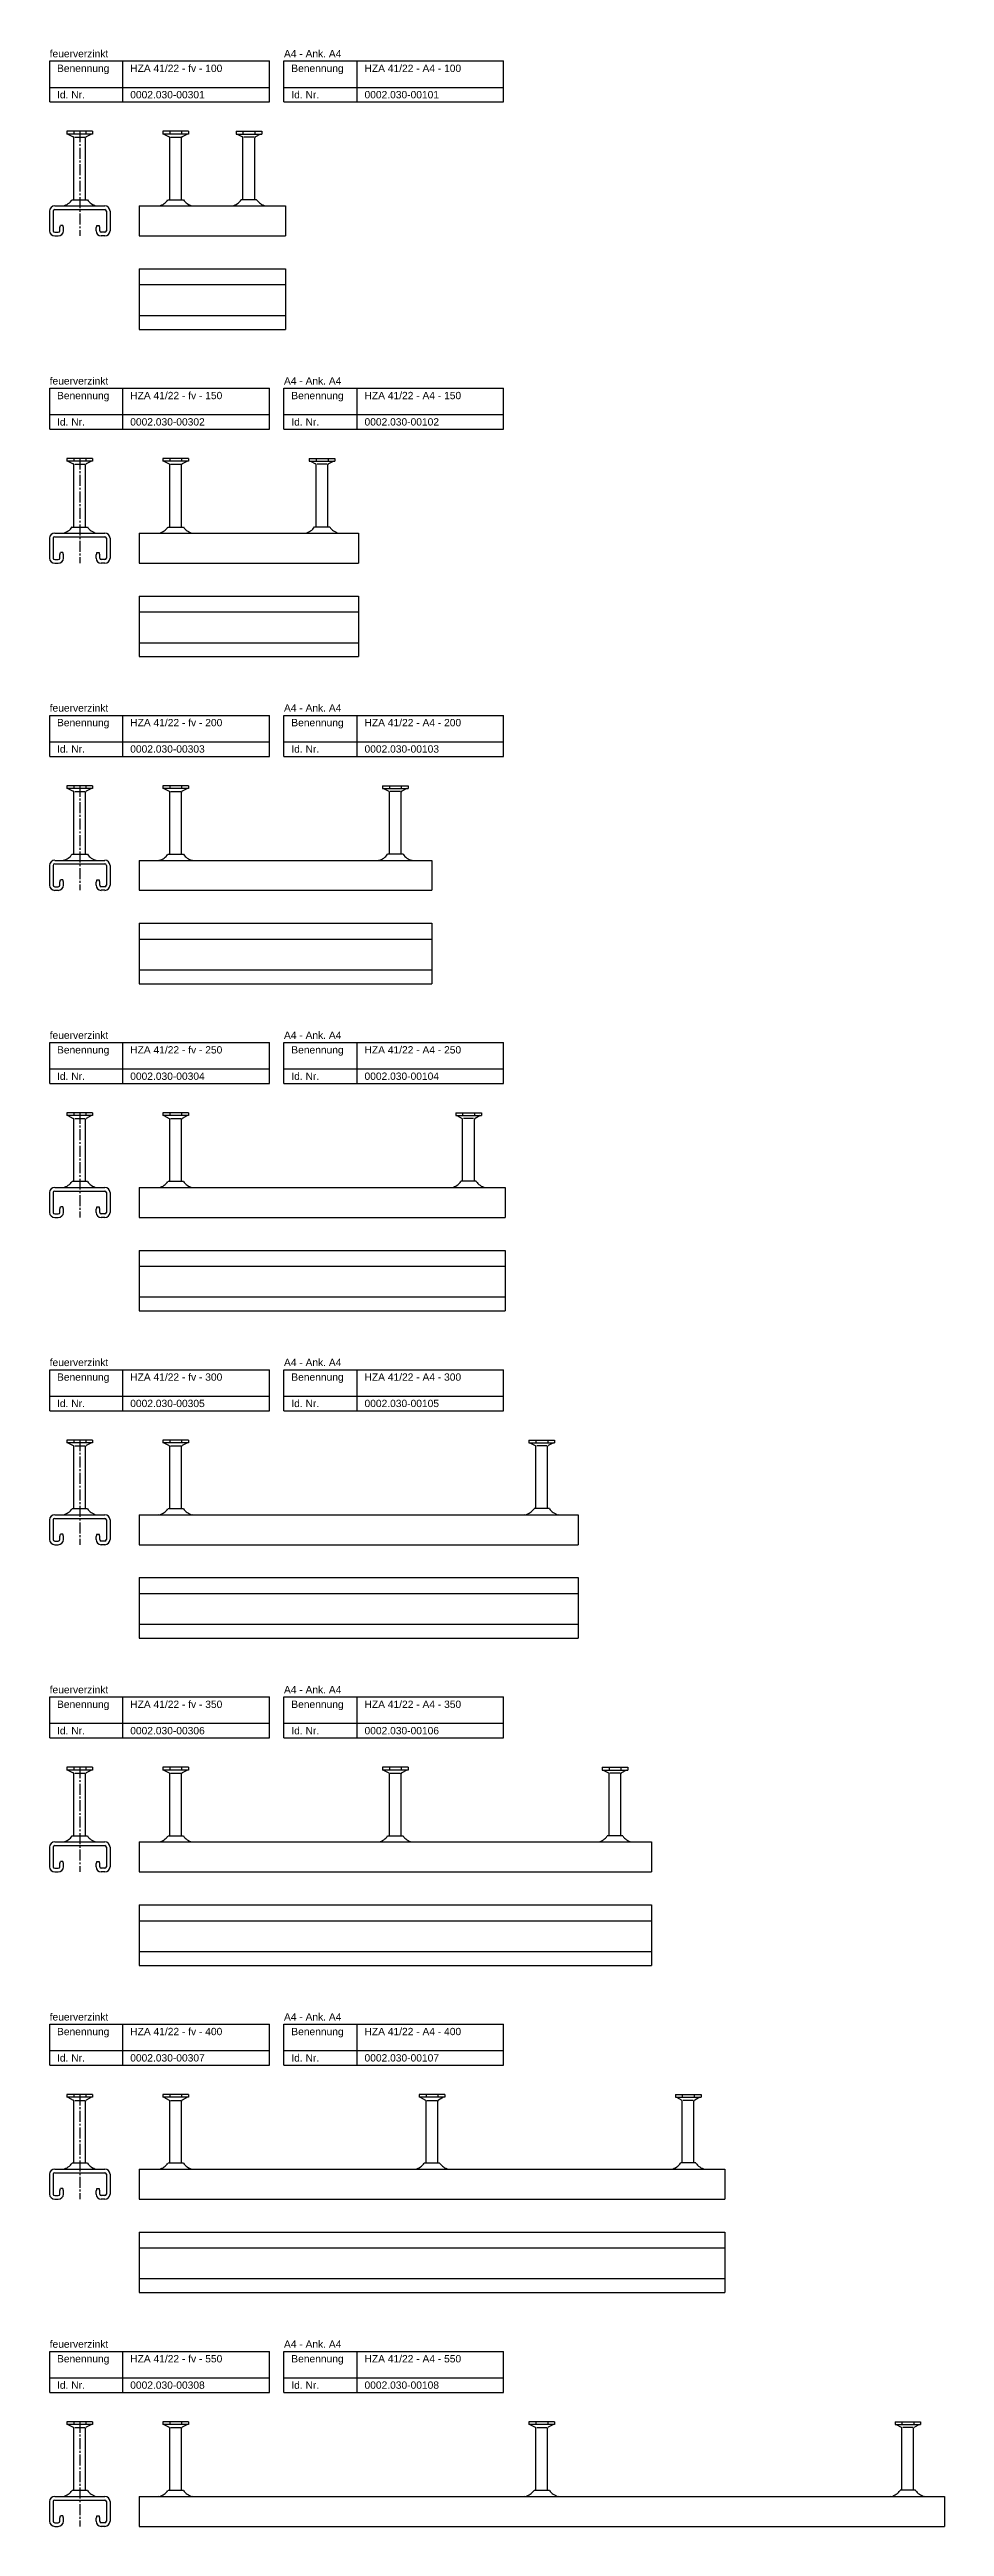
# Model space of a CAD drawing. Header units: millimetres. Extents: x -218 to 5913, y -3930 to 2743.
# Drawn here: x -218 to 393, y 1051 to 2743 of the extents above; entities that cross this region are included whole.
import ezdxf

# ---------------------------------------------------------------- set-up
doc = ezdxf.new("R2010")
doc.units = ezdxf.units.MM
doc.header["$LTSCALE"] = 10
doc.linetypes.add('MITTE2', pattern=[1.125, 0.75, -0.125, 0.125, -0.125])
doc.layers.add('HALFEN', color=2, linetype='CONTINUOUS')
doc.styles.add('ARIAL50', font='ARIAL.TTF', dxfattribs={"height": 5})

msp = doc.modelspace()

# ---------------------------------------------------------------- linework, layer by layer
at = {"layer": 'HALFEN'}
for p, q in [((-217.8, 2735.2), (-67.8, 2735.2)), ((-217.8, 2707.2), (-217.8, 2735.2)), ((-167.8, 2707.2), (-167.8, 2735.2)), ((-67.8, 2707.2), (-67.8, 2735.2)), ((-57.8, 2735.2), (92.2, 2735.2)), ((-57.8, 2707.2), (-57.8, 2735.2)), ((-7.8, 2707.2), (-7.8, 2735.2)), ((92.2, 2707.2), (92.2, 2735.2)), ((-217.8, 2717.2), (-67.8, 2717.2)), ((-217.8, 2707.2), (-67.8, 2707.2)), ((-57.8, 2717.2), (92.2, 2717.2)), ((-57.8, 2707.2), (92.2, 2707.2)), ((-188.5, 2687.2), (-206, 2687.2)), ((-206, 2687.2), (-206, 2685.3)), ((-188.5, 2685.3), (-206, 2685.3)), ((-205.3, 2685.3), (-201.7, 2683.5)), ((-201.3, 2687), (-201.3, 2685.6)), ((-201.3, 2640.4), (-201.3, 2682.8)), ((-200.7, 2683.2), (-193.8, 2683.2)), ((-193.2, 2687), (-193.2, 2685.6)), ((-193.3, 2640.4), (-193.3, 2682.8)), ((-189.3, 2685.3), (-192.8, 2683.5)), ((-188.5, 2687.2), (-188.5, 2685.3)), ((-123, 2687.2), (-140.5, 2687.2)), ((-140.5, 2687.2), (-140.5, 2685.3)), ((-123, 2685.3), (-140.5, 2685.3)), ((-139.8, 2685.3), (-136.2, 2683.5)), ((-135.8, 2687), (-135.8, 2685.6)), ((-135.8, 2640.4), (-135.8, 2682.8)), ((-135.2, 2683.2), (-128.3, 2683.2)), ((-127.8, 2640.4), (-127.8, 2682.8)), ((-127.7, 2687), (-127.7, 2685.6)), ((-123.8, 2685.3), (-127.3, 2683.5)), ((-123, 2687.2), (-123, 2685.3)), ((-90.5, 2687.2), (-73, 2687.2)), ((-90.5, 2687.2), (-90.5, 2685.3)), ((-90.5, 2685.3), (-73, 2685.3)), ((-89.8, 2685.3), (-86.2, 2683.5)), ((-85.8, 2687), (-85.8, 2685.6)), ((-85.8, 2640.4), (-85.8, 2682.8)), ((-78.3, 2683.2), (-85.2, 2683.2)), ((-77.8, 2640.4), (-77.8, 2682.8)), ((-77.7, 2687), (-77.7, 2685.6)), ((-73.8, 2685.3), (-77.3, 2683.5)), ((-73, 2687.2), (-73, 2685.3)), ((-202.5, 2640.4), (-192, 2640.4)), ((-137, 2640.4), (-126.5, 2640.4)), ((-76.5, 2640.4), (-87, 2640.4)), ((-217.9, 2632.7), (-217.9, 2619.2)), ((-215.4, 2632.7), (-215.4, 2619.2)), ((-214.4, 2636.2), (-180.1, 2636.2)), ((-214.4, 2633.7), (-180.1, 2633.7)), ((-210.9, 2621.4), (-210.5, 2622.9)), ((-208.8, 2622.9), (-210.5, 2622.9)), ((-208.4, 2621.4), (-208.8, 2622.9)), ((-185.7, 2622.9), (-186.1, 2621.4)), ((-185.7, 2622.9), (-184, 2622.9)), ((-183.6, 2621.4), (-184, 2622.9)), ((-179.1, 2632.7), (-179.1, 2619.2)), ((-176.6, 2632.7), (-176.6, 2619.2)), ((-156.8, 2636.2), (-56.8, 2636.2)), ((-156.8, 2636.2), (-156.8, 2615.7)), ((-56.8, 2636.2), (-56.8, 2615.7)), ((-214.4, 2618.2), (-211.9, 2618.2)), ((-214.4, 2615.7), (-211.9, 2615.7)), ((-210.9, 2619.2), (-210.9, 2621.4)), ((-208.4, 2619.2), (-208.4, 2621.4)), ((-186.1, 2619.2), (-186.1, 2621.4)), ((-183.6, 2619.2), (-183.6, 2621.4)), ((-180.1, 2618.2), (-182.6, 2618.2)), ((-180.1, 2615.7), (-182.6, 2615.7)), ((-156.8, 2615.7), (-56.8, 2615.7)), ((-156.8, 2593.2), (-56.8, 2593.2)), ((-156.8, 2593.2), (-156.8, 2551.9)), ((-56.8, 2593.2), (-56.8, 2551.9)), ((-156.8, 2582.5), (-56.8, 2582.5)), ((-156.8, 2561.4), (-56.8, 2561.4)), ((-156.8, 2551.9), (-56.8, 2551.9)), ((-217.8, 2511.7), (-67.8, 2511.7)), ((-217.8, 2483.7), (-217.8, 2511.7)), ((-167.8, 2483.7), (-167.8, 2511.7)), ((-67.8, 2483.7), (-67.8, 2511.7)), ((-57.8, 2511.7), (92.2, 2511.7)), ((-57.8, 2483.7), (-57.8, 2511.7)), ((-7.8, 2483.7), (-7.8, 2511.7)), ((92.2, 2483.7), (92.2, 2511.7)), ((-217.8, 2493.7), (-67.8, 2493.7)), ((-57.8, 2493.7), (92.2, 2493.7)), ((-217.8, 2483.7), (-67.8, 2483.7)), ((-57.8, 2483.7), (92.2, 2483.7)), ((-188.5, 2463.7), (-206, 2463.7)), ((-206, 2463.7), (-206, 2461.8)), ((-188.5, 2461.8), (-206, 2461.8)), ((-205.3, 2461.8), (-201.7, 2460)), ((-201.3, 2463.5), (-201.3, 2462.1)), ((-201.3, 2416.9), (-201.3, 2459.3)), ((-200.7, 2459.8), (-193.8, 2459.8)), ((-193.3, 2416.9), (-193.3, 2459.3)), ((-193.2, 2463.5), (-193.2, 2462.1)), ((-189.3, 2461.8), (-192.8, 2460)), ((-188.5, 2463.7), (-188.5, 2461.8)), ((-123, 2463.7), (-140.5, 2463.7)), ((-140.5, 2463.7), (-140.5, 2461.8)), ((-123, 2461.8), (-140.5, 2461.8)), ((-139.8, 2461.8), (-136.2, 2460)), ((-135.8, 2463.5), (-135.8, 2462.1)), ((-135.8, 2416.9), (-135.8, 2459.3)), ((-135.2, 2459.8), (-128.3, 2459.8)), ((-127.8, 2416.9), (-127.8, 2459.3)), ((-127.7, 2463.5), (-127.7, 2462.1)), ((-123.8, 2461.8), (-127.3, 2460)), ((-123, 2463.7), (-123, 2461.8)), ((-40.5, 2463.7), (-23, 2463.7)), ((-40.5, 2463.7), (-40.5, 2461.8)), ((-40.5, 2461.8), (-23, 2461.8)), ((-39.8, 2461.8), (-36.2, 2460)), ((-35.8, 2463.5), (-35.8, 2462.1)), ((-35.8, 2416.9), (-35.8, 2459.3)), ((-28.3, 2459.8), (-35.2, 2459.8)), ((-27.8, 2416.9), (-27.8, 2459.3)), ((-27.7, 2463.5), (-27.7, 2462.1)), ((-23.8, 2461.8), (-27.3, 2460)), ((-23, 2463.7), (-23, 2461.8)), ((-217.9, 2409.2), (-217.9, 2395.7)), ((-215.4, 2409.2), (-215.4, 2395.7)), ((-214.4, 2412.7), (-180.1, 2412.7)), ((-214.4, 2410.2), (-180.1, 2410.2)), ((-202.5, 2416.9), (-192, 2416.9)), ((-179.1, 2409.2), (-179.1, 2395.7)), ((-176.6, 2409.2), (-176.6, 2395.7)), ((-156.8, 2412.7), (-6.8, 2412.7)), ((-156.8, 2412.7), (-156.8, 2392.2)), ((-137, 2416.9), (-126.5, 2416.9)), ((-26.5, 2416.9), (-37, 2416.9)), ((-6.8, 2412.7), (-6.8, 2392.2)), ((-214.4, 2394.7), (-211.9, 2394.7)), ((-214.4, 2392.2), (-211.9, 2392.2)), ((-210.9, 2397.9), (-210.5, 2399.4)), ((-210.9, 2395.7), (-210.9, 2397.9)), ((-208.8, 2399.4), (-210.5, 2399.4)), ((-208.4, 2397.9), (-208.8, 2399.4)), ((-208.4, 2395.7), (-208.4, 2397.9)), ((-185.7, 2399.4), (-186.1, 2397.9)), ((-186.1, 2395.7), (-186.1, 2397.9)), ((-185.7, 2399.4), (-184, 2399.4)), ((-183.6, 2397.9), (-184, 2399.4)), ((-183.6, 2395.7), (-183.6, 2397.9)), ((-180.1, 2394.7), (-182.6, 2394.7)), ((-180.1, 2392.2), (-182.6, 2392.2)), ((-156.8, 2392.2), (-6.8, 2392.2)), ((-156.8, 2369.7), (-6.8, 2369.7)), ((-156.8, 2369.7), (-156.8, 2328.4)), ((-6.8, 2369.7), (-6.8, 2328.4)), ((-156.8, 2359), (-6.8, 2359)), ((-156.8, 2337.9), (-6.8, 2337.9)), ((-156.8, 2328.4), (-6.8, 2328.4)), ((-217.8, 2288.2), (-67.8, 2288.2)), ((-217.8, 2260.2), (-217.8, 2288.2)), ((-167.8, 2260.2), (-167.8, 2288.2)), ((-67.8, 2260.2), (-67.8, 2288.2)), ((-57.8, 2288.2), (92.2, 2288.2)), ((-57.8, 2260.2), (-57.8, 2288.2)), ((-7.8, 2260.2), (-7.8, 2288.2)), ((92.2, 2260.2), (92.2, 2288.2)), ((-217.8, 2270.2), (-67.8, 2270.2)), ((-57.8, 2270.2), (92.2, 2270.2)), ((-217.8, 2260.2), (-67.8, 2260.2)), ((-57.8, 2260.2), (92.2, 2260.2)), ((-188.5, 2240.2), (-206, 2240.2)), ((-206, 2240.2), (-206, 2238.3)), ((-188.5, 2238.3), (-206, 2238.3)), ((-205.3, 2238.3), (-201.7, 2236.5)), ((-201.3, 2240), (-201.3, 2238.6)), ((-201.3, 2193.4), (-201.3, 2235.8)), ((-200.7, 2236.2), (-193.8, 2236.2)), ((-193.3, 2193.4), (-193.3, 2235.8)), ((-193.2, 2240), (-193.2, 2238.6)), ((-189.3, 2238.3), (-192.8, 2236.5)), ((-188.5, 2240.2), (-188.5, 2238.3)), ((-123, 2240.2), (-140.5, 2240.2)), ((-140.5, 2240.2), (-140.5, 2238.3)), ((-123, 2238.3), (-140.5, 2238.3)), ((-139.8, 2238.3), (-136.2, 2236.5)), ((-135.8, 2240), (-135.8, 2238.6)), ((-135.8, 2193.4), (-135.8, 2235.8)), ((-135.2, 2236.2), (-128.3, 2236.2)), ((-127.8, 2193.4), (-127.8, 2235.8)), ((-127.7, 2240), (-127.7, 2238.6)), ((-123.8, 2238.3), (-127.3, 2236.5)), ((-123, 2240.2), (-123, 2238.3)), ((9.5, 2240.2), (27, 2240.2)), ((9.5, 2240.2), (9.5, 2238.3)), ((9.5, 2238.3), (27, 2238.3)), ((10.2, 2238.3), (13.8, 2236.5)), ((14.2, 2240), (14.2, 2238.6)), ((14.2, 2193.4), (14.2, 2235.8)), ((21.7, 2236.2), (14.8, 2236.2)), ((22.2, 2193.4), (22.2, 2235.8)), ((22.3, 2240), (22.3, 2238.6)), ((26.2, 2238.3), (22.7, 2236.5)), ((27, 2240.2), (27, 2238.3)), ((-217.9, 2185.8), (-217.9, 2172.2)), ((-215.4, 2185.8), (-215.4, 2172.2)), ((-214.4, 2189.2), (-180.1, 2189.2)), ((-214.4, 2186.8), (-180.1, 2186.8)), ((-202.5, 2193.4), (-192, 2193.4)), ((-179.1, 2185.8), (-179.1, 2172.2)), ((-176.6, 2185.8), (-176.6, 2172.2)), ((-156.8, 2189.2), (43.2, 2189.2)), ((-156.8, 2189.2), (-156.8, 2168.8)), ((-137, 2193.4), (-126.5, 2193.4)), ((23.5, 2193.4), (13, 2193.4)), ((43.2, 2189.2), (43.2, 2168.8)), ((-214.4, 2171.2), (-211.9, 2171.2)), ((-214.4, 2168.8), (-211.9, 2168.8)), ((-210.9, 2174.4), (-210.5, 2175.9)), ((-210.9, 2172.2), (-210.9, 2174.4)), ((-208.8, 2175.9), (-210.5, 2175.9)), ((-208.4, 2174.4), (-208.8, 2175.9)), ((-208.4, 2172.2), (-208.4, 2174.4)), ((-185.7, 2175.9), (-186.1, 2174.4)), ((-186.1, 2172.2), (-186.1, 2174.4)), ((-185.7, 2175.9), (-184, 2175.9)), ((-183.6, 2174.4), (-184, 2175.9)), ((-183.6, 2172.2), (-183.6, 2174.4)), ((-180.1, 2171.2), (-182.6, 2171.2)), ((-180.1, 2168.8), (-182.6, 2168.8)), ((-156.8, 2168.8), (43.2, 2168.8)), ((-156.8, 2146.3), (43.2, 2146.3)), ((-156.8, 2146.3), (-156.8, 2104.9)), ((-156.8, 2135.5), (43.2, 2135.5)), ((43.2, 2146.3), (43.2, 2104.9)), ((-156.8, 2114.5), (43.2, 2114.5)), ((-156.8, 2104.9), (43.2, 2104.9)), ((-217.8, 2064.8), (-67.8, 2064.8)), ((-217.8, 2036.8), (-217.8, 2064.8)), ((-167.8, 2036.8), (-167.8, 2064.8)), ((-67.8, 2036.8), (-67.8, 2064.8)), ((-57.8, 2064.8), (92.2, 2064.8)), ((-57.8, 2036.8), (-57.8, 2064.8)), ((-7.8, 2036.8), (-7.8, 2064.8)), ((92.2, 2036.8), (92.2, 2064.8)), ((-217.8, 2046.8), (-67.8, 2046.8)), ((-217.8, 2036.8), (-67.8, 2036.8)), ((-57.8, 2046.8), (92.2, 2046.8)), ((-57.8, 2036.8), (92.2, 2036.8)), ((-188.5, 2016.8), (-206, 2016.8)), ((-206, 2016.8), (-206, 2014.9)), ((-188.5, 2014.9), (-206, 2014.9)), ((-205.3, 2014.9), (-201.7, 2013)), ((-201.3, 2016.5), (-201.3, 2015.1)), ((-193.2, 2016.5), (-193.2, 2015.1)), ((-189.3, 2014.9), (-192.8, 2013)), ((-188.5, 2016.8), (-188.5, 2014.9)), ((-123, 2016.8), (-140.5, 2016.8)), ((-140.5, 2016.8), (-140.5, 2014.9)), ((-123, 2014.9), (-140.5, 2014.9)), ((-139.8, 2014.9), (-136.2, 2013)), ((-135.8, 2016.5), (-135.8, 2015.1)), ((-127.7, 2016.5), (-127.7, 2015.1)), ((-123.8, 2014.9), (-127.3, 2013)), ((-123, 2016.8), (-123, 2014.9)), ((59.5, 2016.8), (77, 2016.8)), ((59.5, 2016.8), (59.5, 2014.9)), ((59.5, 2014.9), (77, 2014.9)), ((60.2, 2014.9), (63.8, 2013)), ((64.2, 2016.5), (64.2, 2015.1)), ((72.3, 2016.5), (72.3, 2015.1)), ((76.2, 2014.9), (72.7, 2013)), ((77, 2016.8), (77, 2014.9)), ((-201.3, 1970), (-201.3, 2012.3)), ((-200.7, 2012.8), (-193.8, 2012.8)), ((-193.3, 1970), (-193.3, 2012.3)), ((-135.8, 1970), (-135.8, 2012.3)), ((-135.2, 2012.8), (-128.3, 2012.8)), ((-127.8, 1970), (-127.8, 2012.3)), ((64.2, 1970), (64.2, 2012.3)), ((71.7, 2012.8), (64.8, 2012.8)), ((72.2, 1970), (72.2, 2012.3)), ((-214.4, 1965.8), (-180.1, 1965.8)), ((-214.4, 1963.3), (-180.1, 1963.3)), ((-202.5, 1970), (-192, 1970)), ((-156.8, 1965.8), (93.2, 1965.8)), ((-156.8, 1965.8), (-156.8, 1945.3)), ((-137, 1970), (-126.5, 1970)), ((73.5, 1970), (63, 1970)), ((93.2, 1965.8), (93.2, 1945.3)), ((-217.9, 1962.3), (-217.9, 1948.8)), ((-215.4, 1962.3), (-215.4, 1948.8)), ((-214.4, 1947.8), (-211.9, 1947.8)), ((-210.9, 1951), (-210.5, 1952.5)), ((-210.9, 1948.8), (-210.9, 1951)), ((-208.8, 1952.5), (-210.5, 1952.5)), ((-208.4, 1951), (-208.8, 1952.5)), ((-208.4, 1948.8), (-208.4, 1951)), ((-185.7, 1952.5), (-186.1, 1951)), ((-186.1, 1948.8), (-186.1, 1951)), ((-185.7, 1952.5), (-184, 1952.5)), ((-183.6, 1951), (-184, 1952.5)), ((-183.6, 1948.8), (-183.6, 1951)), ((-180.1, 1947.8), (-182.6, 1947.8)), ((-179.1, 1962.3), (-179.1, 1948.8)), ((-176.6, 1962.3), (-176.6, 1948.8)), ((-214.4, 1945.3), (-211.9, 1945.3)), ((-180.1, 1945.3), (-182.6, 1945.3)), ((-156.8, 1945.3), (93.2, 1945.3)), ((-156.8, 1922.8), (93.2, 1922.8)), ((-156.8, 1922.8), (-156.8, 1881.5)), ((-156.8, 1912), (93.2, 1912)), ((93.2, 1922.8), (93.2, 1881.5)), ((-156.8, 1891), (93.2, 1891)), ((-156.8, 1881.5), (93.2, 1881.5)), ((-217.8, 1841.3), (-67.8, 1841.3)), ((-217.8, 1813.3), (-217.8, 1841.3)), ((-167.8, 1813.3), (-167.8, 1841.3)), ((-67.8, 1813.3), (-67.8, 1841.3)), ((-57.8, 1841.3), (92.2, 1841.3)), ((-57.8, 1813.3), (-57.8, 1841.3)), ((-7.8, 1813.3), (-7.8, 1841.3)), ((92.2, 1813.3), (92.2, 1841.3)), ((-217.8, 1823.3), (-67.8, 1823.3)), ((-217.8, 1813.3), (-67.8, 1813.3)), ((-57.8, 1823.3), (92.2, 1823.3)), ((-57.8, 1813.3), (92.2, 1813.3)), ((-188.5, 1793.3), (-206, 1793.3)), ((-206, 1793.3), (-206, 1791.4)), ((-188.5, 1791.4), (-206, 1791.4)), ((-205.3, 1791.4), (-201.7, 1789.5)), ((-201.3, 1793), (-201.3, 1791.6)), ((-201.3, 1746.5), (-201.3, 1788.8)), ((-200.7, 1789.3), (-193.8, 1789.3)), ((-193.3, 1746.5), (-193.3, 1788.8)), ((-193.2, 1793), (-193.2, 1791.6)), ((-189.3, 1791.4), (-192.8, 1789.5)), ((-188.5, 1793.3), (-188.5, 1791.4)), ((-123, 1793.3), (-140.5, 1793.3)), ((-140.5, 1793.3), (-140.5, 1791.4)), ((-123, 1791.4), (-140.5, 1791.4)), ((-139.8, 1791.4), (-136.2, 1789.5)), ((-135.8, 1793), (-135.8, 1791.6)), ((-135.8, 1746.5), (-135.8, 1788.8)), ((-135.2, 1789.3), (-128.3, 1789.3)), ((-127.8, 1746.5), (-127.8, 1788.8)), ((-127.7, 1793), (-127.7, 1791.6)), ((-123.8, 1791.4), (-127.3, 1789.5)), ((-123, 1793.3), (-123, 1791.4)), ((109.5, 1793.3), (127, 1793.3)), ((109.5, 1793.3), (109.5, 1791.4)), ((109.5, 1791.4), (127, 1791.4)), ((110.2, 1791.4), (113.8, 1789.5)), ((114.2, 1793), (114.2, 1791.6)), ((114.2, 1746.5), (114.2, 1788.8)), ((121.7, 1789.3), (114.8, 1789.3)), ((122.2, 1746.5), (122.2, 1788.8)), ((122.3, 1793), (122.3, 1791.6)), ((126.2, 1791.4), (122.7, 1789.5)), ((127, 1793.3), (127, 1791.4)), ((-202.5, 1746.5), (-192, 1746.5)), ((-137, 1746.5), (-126.5, 1746.5)), ((123.5, 1746.5), (113, 1746.5)), ((-217.9, 1738.8), (-217.9, 1725.3)), ((-215.4, 1738.8), (-215.4, 1725.3)), ((-214.4, 1742.3), (-180.1, 1742.3)), ((-214.4, 1739.8), (-180.1, 1739.8)), ((-210.9, 1727.5), (-210.5, 1729)), ((-210.9, 1725.3), (-210.9, 1727.5)), ((-208.8, 1729), (-210.5, 1729)), ((-208.4, 1727.5), (-208.8, 1729)), ((-208.4, 1725.3), (-208.4, 1727.5)), ((-185.7, 1729), (-186.1, 1727.5)), ((-186.1, 1725.3), (-186.1, 1727.5)), ((-185.7, 1729), (-184, 1729)), ((-183.6, 1727.5), (-184, 1729)), ((-183.6, 1725.3), (-183.6, 1727.5)), ((-179.1, 1738.8), (-179.1, 1725.3)), ((-176.6, 1738.8), (-176.6, 1725.3)), ((-156.8, 1742.3), (143.2, 1742.3)), ((-156.8, 1742.3), (-156.8, 1721.8)), ((143.2, 1742.3), (143.2, 1721.8)), ((-214.4, 1724.3), (-211.9, 1724.3)), ((-214.4, 1721.8), (-211.9, 1721.8)), ((-180.1, 1724.3), (-182.6, 1724.3)), ((-180.1, 1721.8), (-182.6, 1721.8)), ((-156.8, 1721.8), (143.2, 1721.8)), ((-156.8, 1699.3), (143.2, 1699.3)), ((-156.8, 1699.3), (-156.8, 1658)), ((143.2, 1699.3), (143.2, 1658)), ((-156.8, 1688.5), (143.2, 1688.5)), ((-156.8, 1667.5), (143.2, 1667.5)), ((-156.8, 1658), (143.2, 1658)), ((-217.8, 1617.8), (-67.8, 1617.8)), ((-217.8, 1589.8), (-217.8, 1617.8)), ((-167.8, 1589.8), (-167.8, 1617.8)), ((-67.8, 1589.8), (-67.8, 1617.8)), ((-57.8, 1617.8), (92.2, 1617.8)), ((-57.8, 1589.8), (-57.8, 1617.8)), ((-7.8, 1589.8), (-7.8, 1617.8)), ((92.2, 1589.8), (92.2, 1617.8)), ((-217.8, 1599.8), (-67.8, 1599.8)), ((-57.8, 1599.8), (92.2, 1599.8)), ((-217.8, 1589.8), (-67.8, 1589.8)), ((-57.8, 1589.8), (92.2, 1589.8)), ((-188.5, 1569.8), (-206, 1569.8)), ((-206, 1569.8), (-206, 1567.9)), ((-188.5, 1567.9), (-206, 1567.9)), ((-205.3, 1567.9), (-201.7, 1566)), ((-201.3, 1569.5), (-201.3, 1568.1)), ((-201.3, 1523), (-201.3, 1565.3)), ((-200.7, 1565.8), (-193.8, 1565.8)), ((-193.3, 1523), (-193.3, 1565.3)), ((-193.2, 1569.5), (-193.2, 1568.1)), ((-189.3, 1567.9), (-192.8, 1566)), ((-188.5, 1569.8), (-188.5, 1567.9)), ((-123, 1569.8), (-140.5, 1569.8)), ((-140.5, 1569.8), (-140.5, 1567.9)), ((-123, 1567.9), (-140.5, 1567.9)), ((-139.8, 1567.9), (-136.2, 1566)), ((-135.8, 1569.5), (-135.8, 1568.1)), ((-135.8, 1523), (-135.8, 1565.3)), ((-135.2, 1565.8), (-128.3, 1565.8)), ((-127.8, 1523), (-127.8, 1565.3)), ((-127.7, 1569.5), (-127.7, 1568.1)), ((-123.8, 1567.9), (-127.3, 1566)), ((-123, 1569.8), (-123, 1567.9)), ((27, 1569.8), (9.5, 1569.8)), ((9.5, 1569.8), (9.5, 1567.9)), ((27, 1567.9), (9.5, 1567.9)), ((10.2, 1567.9), (13.8, 1566)), ((14.2, 1569.5), (14.2, 1568.1)), ((14.2, 1523), (14.2, 1565.3)), ((14.8, 1565.8), (21.7, 1565.8)), ((22.2, 1523), (22.2, 1565.3)), ((22.3, 1569.5), (22.3, 1568.1)), ((26.2, 1567.9), (22.7, 1566)), ((27, 1569.8), (27, 1567.9)), ((159.5, 1569.8), (177, 1569.8)), ((159.5, 1569.8), (159.5, 1567.9)), ((159.5, 1567.9), (177, 1567.9)), ((160.2, 1567.9), (163.8, 1566)), ((164.2, 1569.5), (164.2, 1568.1)), ((164.2, 1523), (164.2, 1565.3)), ((171.7, 1565.8), (164.8, 1565.8)), ((172.2, 1523), (172.2, 1565.3)), ((172.3, 1569.5), (172.3, 1568.1)), ((176.2, 1567.9), (172.7, 1566)), ((177, 1569.8), (177, 1567.9)), ((-202.5, 1523), (-192, 1523)), ((-137, 1523), (-126.5, 1523)), ((13, 1523), (23.5, 1523)), ((173.5, 1523), (163, 1523)), ((-217.9, 1515.3), (-217.9, 1501.8)), ((-215.4, 1515.3), (-215.4, 1501.8)), ((-214.4, 1518.8), (-180.1, 1518.8)), ((-214.4, 1516.3), (-180.1, 1516.3)), ((-179.1, 1515.3), (-179.1, 1501.8)), ((-176.6, 1515.3), (-176.6, 1501.8)), ((-156.8, 1518.8), (193.2, 1518.8)), ((-156.8, 1518.8), (-156.8, 1498.3)), ((193.2, 1518.8), (193.2, 1498.3)), ((-214.4, 1500.8), (-211.9, 1500.8)), ((-214.4, 1498.3), (-211.9, 1498.3)), ((-210.9, 1504), (-210.5, 1505.5)), ((-210.9, 1501.8), (-210.9, 1504)), ((-208.8, 1505.5), (-210.5, 1505.5)), ((-208.4, 1504), (-208.8, 1505.5)), ((-208.4, 1501.8), (-208.4, 1504)), ((-185.7, 1505.5), (-186.1, 1504)), ((-186.1, 1501.8), (-186.1, 1504)), ((-185.7, 1505.5), (-184, 1505.5)), ((-183.6, 1504), (-184, 1505.5)), ((-183.6, 1501.8), (-183.6, 1504)), ((-180.1, 1500.8), (-182.6, 1500.8)), ((-180.1, 1498.3), (-182.6, 1498.3)), ((-156.8, 1498.3), (193.2, 1498.3)), ((-156.8, 1475.8), (193.2, 1475.8)), ((-156.8, 1475.8), (-156.8, 1434.5)), ((193.2, 1475.8), (193.2, 1434.5)), ((-156.8, 1465), (193.2, 1465)), ((-156.8, 1444), (193.2, 1444)), ((-156.8, 1434.5), (193.2, 1434.5)), ((-217.8, 1394.3), (-67.8, 1394.3)), ((-217.8, 1366.3), (-217.8, 1394.3)), ((-167.8, 1366.3), (-167.8, 1394.3)), ((-67.8, 1366.3), (-67.8, 1394.3)), ((-57.8, 1394.3), (92.2, 1394.3)), ((-57.8, 1366.3), (-57.8, 1394.3)), ((-7.8, 1366.3), (-7.8, 1394.3)), ((92.2, 1366.3), (92.2, 1394.3)), ((-217.8, 1376.3), (-67.8, 1376.3)), ((-57.8, 1376.3), (92.2, 1376.3)), ((-217.8, 1366.3), (-67.8, 1366.3)), ((-57.8, 1366.3), (92.2, 1366.3)), ((-188.5, 1346.3), (-206, 1346.3)), ((-206, 1346.3), (-206, 1344.4)), ((-188.5, 1344.4), (-206, 1344.4)), ((-205.3, 1344.4), (-201.7, 1342.5)), ((-201.3, 1346), (-201.3, 1344.6)), ((-201.3, 1299.5), (-201.3, 1341.8)), ((-200.7, 1342.3), (-193.8, 1342.3)), ((-193.3, 1299.5), (-193.3, 1341.8)), ((-193.2, 1346), (-193.2, 1344.6)), ((-189.3, 1344.4), (-192.8, 1342.5)), ((-188.5, 1346.3), (-188.5, 1344.4)), ((-123, 1346.3), (-140.5, 1346.3)), ((-140.5, 1346.3), (-140.5, 1344.4)), ((-123, 1344.4), (-140.5, 1344.4)), ((-139.8, 1344.4), (-136.2, 1342.5)), ((-135.8, 1346), (-135.8, 1344.6)), ((-135.8, 1299.5), (-135.8, 1341.8)), ((-135.2, 1342.3), (-128.3, 1342.3)), ((-127.8, 1299.5), (-127.8, 1341.8)), ((-127.7, 1346), (-127.7, 1344.6)), ((-123.8, 1344.4), (-127.3, 1342.5)), ((-123, 1346.3), (-123, 1344.4)), ((52, 1346.3), (34.5, 1346.3)), ((34.5, 1346.3), (34.5, 1344.4)), ((52, 1344.4), (34.5, 1344.4)), ((35.2, 1344.4), (38.8, 1342.5)), ((39.2, 1346), (39.2, 1344.6)), ((39.2, 1299.5), (39.2, 1341.8)), ((39.8, 1342.3), (46.7, 1342.3)), ((47.2, 1299.5), (47.2, 1341.8)), ((47.3, 1346), (47.3, 1344.6)), ((51.2, 1344.4), (47.7, 1342.5)), ((52, 1346.3), (52, 1344.4)), ((209.5, 1346.3), (227, 1346.3)), ((209.5, 1346.3), (209.5, 1344.4)), ((209.5, 1344.4), (227, 1344.4)), ((210.2, 1344.4), (213.8, 1342.5)), ((214.2, 1346), (214.2, 1344.6)), ((214.2, 1299.5), (214.2, 1341.8)), ((221.7, 1342.3), (214.8, 1342.3)), ((222.2, 1299.5), (222.2, 1341.8)), ((222.3, 1346), (222.3, 1344.6)), ((226.2, 1344.4), (222.7, 1342.5)), ((227, 1346.3), (227, 1344.4)), ((-217.9, 1291.8), (-217.9, 1278.3)), ((-215.4, 1291.8), (-215.4, 1278.3)), ((-214.4, 1295.3), (-180.1, 1295.3)), ((-214.4, 1292.8), (-180.1, 1292.8)), ((-202.5, 1299.5), (-192, 1299.5)), ((-179.1, 1291.8), (-179.1, 1278.3)), ((-176.6, 1291.8), (-176.6, 1278.3)), ((-156.8, 1295.3), (243.2, 1295.3)), ((-156.8, 1295.3), (-156.8, 1274.8)), ((-137, 1299.5), (-126.5, 1299.5)), ((38, 1299.5), (48.5, 1299.5)), ((223.5, 1299.5), (213, 1299.5)), ((243.2, 1295.3), (243.2, 1274.8)), ((-214.4, 1277.3), (-211.9, 1277.3)), ((-214.4, 1274.8), (-211.9, 1274.8)), ((-210.9, 1280.5), (-210.5, 1282)), ((-210.9, 1278.3), (-210.9, 1280.5)), ((-208.8, 1282), (-210.5, 1282)), ((-208.4, 1280.5), (-208.8, 1282)), ((-208.4, 1278.3), (-208.4, 1280.5)), ((-185.7, 1282), (-186.1, 1280.5)), ((-186.1, 1278.3), (-186.1, 1280.5)), ((-185.7, 1282), (-184, 1282)), ((-183.6, 1280.5), (-184, 1282)), ((-183.6, 1278.3), (-183.6, 1280.5)), ((-180.1, 1277.3), (-182.6, 1277.3)), ((-180.1, 1274.8), (-182.6, 1274.8)), ((-156.8, 1274.8), (243.2, 1274.8)), ((-156.8, 1252.3), (243.2, 1252.3)), ((-156.8, 1252.3), (-156.8, 1211)), ((243.2, 1252.3), (243.2, 1211)), ((-156.8, 1241.5), (243.2, 1241.5)), ((-156.8, 1220.5), (243.2, 1220.5)), ((-156.8, 1211), (243.2, 1211)), ((-217.8, 1170.8), (-67.8, 1170.8)), ((-217.8, 1142.8), (-217.8, 1170.8)), ((-167.8, 1142.8), (-167.8, 1170.8)), ((-67.8, 1142.8), (-67.8, 1170.8)), ((-57.8, 1170.8), (92.2, 1170.8)), ((-57.8, 1142.8), (-57.8, 1170.8)), ((-7.8, 1142.8), (-7.8, 1170.8)), ((92.2, 1142.8), (92.2, 1170.8)), ((-217.8, 1152.8), (-67.8, 1152.8)), ((-57.8, 1152.8), (92.2, 1152.8)), ((-217.8, 1142.8), (-67.8, 1142.8)), ((-57.8, 1142.8), (92.2, 1142.8)), ((-188.5, 1122.8), (-206, 1122.8)), ((-206, 1122.8), (-206, 1120.9)), ((-188.5, 1120.9), (-206, 1120.9)), ((-205.3, 1120.9), (-201.7, 1119)), ((-201.3, 1122.5), (-201.3, 1121.1)), ((-201.3, 1076), (-201.3, 1118.3)), ((-200.7, 1118.8), (-193.8, 1118.8)), ((-193.3, 1076), (-193.3, 1118.3)), ((-193.2, 1122.5), (-193.2, 1121.1)), ((-189.3, 1120.9), (-192.8, 1119)), ((-188.5, 1122.8), (-188.5, 1120.9)), ((-123, 1122.8), (-140.5, 1122.8)), ((-140.5, 1122.8), (-140.5, 1120.9)), ((-123, 1120.9), (-140.5, 1120.9)), ((-139.8, 1120.9), (-136.2, 1119)), ((-135.8, 1122.5), (-135.8, 1121.1)), ((-135.8, 1076), (-135.8, 1118.3)), ((-135.2, 1118.8), (-128.3, 1118.8)), ((-127.8, 1076), (-127.8, 1118.3)), ((-127.7, 1122.5), (-127.7, 1121.1)), ((-123.8, 1120.9), (-127.3, 1119)), ((-123, 1122.8), (-123, 1120.9)), ((127, 1122.8), (109.5, 1122.8)), ((109.5, 1122.8), (109.5, 1120.9)), ((127, 1120.9), (109.5, 1120.9)), ((110.2, 1120.9), (113.8, 1119)), ((114.2, 1122.5), (114.2, 1121.1)), ((114.2, 1076), (114.2, 1118.3)), ((114.8, 1118.8), (121.7, 1118.8)), ((122.2, 1076), (122.2, 1118.3)), ((122.3, 1122.5), (122.3, 1121.1)), ((126.2, 1120.9), (122.7, 1119)), ((127, 1122.8), (127, 1120.9)), ((359.5, 1122.8), (377, 1122.8)), ((359.5, 1122.8), (359.5, 1120.9)), ((359.5, 1120.9), (377, 1120.9)), ((360.2, 1120.9), (363.8, 1119)), ((364.2, 1122.5), (364.2, 1121.1)), ((364.2, 1076), (364.2, 1118.3)), ((371.7, 1118.8), (364.8, 1118.8)), ((372.2, 1076), (372.2, 1118.3)), ((372.3, 1122.5), (372.3, 1121.1)), ((376.2, 1120.9), (372.7, 1119)), ((377, 1122.8), (377, 1120.9)), ((-217.9, 1068.3), (-217.9, 1054.8)), ((-215.4, 1068.3), (-215.4, 1054.8)), ((-214.4, 1071.8), (-180.1, 1071.8)), ((-214.4, 1069.3), (-180.1, 1069.3)), ((-202.5, 1076), (-192, 1076)), ((-179.1, 1068.3), (-179.1, 1054.8)), ((-176.6, 1068.3), (-176.6, 1054.8)), ((-156.8, 1071.8), (393.2, 1071.8)), ((-156.8, 1071.8), (-156.8, 1051.3)), ((-137, 1076), (-126.5, 1076)), ((113, 1076), (123.5, 1076)), ((373.5, 1076), (363, 1076)), ((393.2, 1071.8), (393.2, 1051.3)), ((-214.4, 1053.8), (-211.9, 1053.8)), ((-214.4, 1051.3), (-211.9, 1051.3)), ((-210.9, 1057), (-210.5, 1058.5)), ((-210.9, 1054.8), (-210.9, 1057)), ((-208.8, 1058.5), (-210.5, 1058.5)), ((-208.4, 1057), (-208.8, 1058.5)), ((-208.4, 1054.8), (-208.4, 1057)), ((-185.7, 1058.5), (-186.1, 1057)), ((-186.1, 1054.8), (-186.1, 1057)), ((-185.7, 1058.5), (-184, 1058.5)), ((-183.6, 1057), (-184, 1058.5)), ((-183.6, 1054.8), (-183.6, 1057)), ((-180.1, 1053.8), (-182.6, 1053.8)), ((-180.1, 1051.3), (-182.6, 1051.3)), ((-156.8, 1051.3), (393.2, 1051.3))]:
    msp.add_line(p, q, dxfattribs=at)
at = {"layer": 'HALFEN', "color": 1, "linetype": 'MITTE2'}
for p, q in [((-197.3, 2687.2), (-197.3, 2615.7)), ((-197.3, 2463.7), (-197.3, 2392.2)), ((-197.3, 2240.2), (-197.3, 2168.8)), ((-197.3, 2016.8), (-197.3, 1945.3)), ((-197.3, 1793.3), (-197.3, 1721.8)), ((-197.3, 1569.8), (-197.3, 1498.3)), ((-197.3, 1346.3), (-197.3, 1274.8)), ((-197.3, 1122.8), (-197.3, 1051.3))]:
    msp.add_line(p, q, dxfattribs=at)
at = {"layer": 'HALFEN'}
for centre, radius, start, end in [((-202.1, 2682.8), 0.8, 0, 62.3005), ((-192.5, 2682.8), 0.8, 117.6995, 180), ((-136.6, 2682.8), 0.8, 0, 62.3005), ((-127, 2682.8), 0.8, 117.6995, 180), ((-86.6, 2682.8), 0.8, 0, 62.3005), ((-77, 2682.8), 0.8, 117.6995, 180), ((-210.8, 2646), 10, 283.1804, 326.0185), ((-183.7, 2646), 10, 213.9815, 256.8196), ((-145.3, 2646), 10, 283.1804, 326.0185), ((-118.2, 2646), 10, 213.9815, 256.8196), ((-95.3, 2646), 10, 283.1804, 326.0185), ((-68.2, 2646), 10, 213.9815, 256.8196), ((-214.4, 2632.7), 3.5, 90, 180), ((-214.4, 2632.7), 1, 90, 180), ((-180.1, 2632.7), 3.5, 0, 90), ((-180.1, 2632.7), 1, 0, 90), ((-143.5, 2638.2), 2, 270, 283.1804), ((-120, 2638.2), 2, 256.8196, 270), ((-93.5, 2638.2), 2, 270, 283.1804), ((-70, 2638.2), 2, 256.8196, 270), ((-214.4, 2619.2), 3.5, 180, 270), ((-214.4, 2619.2), 1, 180, 270), ((-211.9, 2619.2), 1, 270, 0), ((-211.9, 2619.2), 3.5, 270, 0), ((-182.6, 2619.2), 3.5, 180, 270), ((-182.6, 2619.2), 1, 180, 270), ((-180.1, 2619.2), 1, 270, 0), ((-180.1, 2619.2), 3.5, 270, 0), ((-202.1, 2459.3), 0.8, 0, 62.3005), ((-192.5, 2459.3), 0.8, 117.6995, 180), ((-136.6, 2459.3), 0.8, 0, 62.3005), ((-127, 2459.3), 0.8, 117.6995, 180), ((-36.6, 2459.3), 0.8, 0, 62.3005), ((-27, 2459.3), 0.8, 117.6995, 180), ((-214.4, 2409.2), 3.5, 90, 180), ((-214.4, 2409.2), 1, 90, 180), ((-210.8, 2422.5), 10, 283.1804, 326.0185), ((-183.7, 2422.5), 10, 213.9815, 256.8196), ((-180.1, 2409.2), 3.5, 0, 90), ((-180.1, 2409.2), 1, 0, 90), ((-143.5, 2414.7), 2, 270, 283.1804), ((-145.3, 2422.5), 10, 283.1804, 326.0185), ((-118.2, 2422.5), 10, 213.9815, 256.8196), ((-120, 2414.7), 2, 256.8196, 270), ((-43.5, 2414.7), 2, 270, 283.1804), ((-45.3, 2422.5), 10, 283.1804, 326.0185), ((-18.2, 2422.5), 10, 213.9815, 256.8196), ((-20, 2414.7), 2, 256.8196, 270), ((-214.4, 2395.7), 3.5, 180, 270), ((-214.4, 2395.7), 1, 180, 270), ((-211.9, 2395.7), 1, 270, 0), ((-211.9, 2395.7), 3.5, 270, 0), ((-182.6, 2395.7), 3.5, 180, 270), ((-182.6, 2395.7), 1, 180, 270), ((-180.1, 2395.7), 1, 270, 0), ((-180.1, 2395.7), 3.5, 270, 0), ((-202.1, 2235.8), 0.8, 0, 62.3005), ((-192.5, 2235.8), 0.8, 117.6995, 180), ((-136.6, 2235.8), 0.8, 0, 62.3005), ((-127, 2235.8), 0.8, 117.6995, 180), ((13.4, 2235.8), 0.8, 0, 62.3005), ((23, 2235.8), 0.8, 117.6995, 180), ((-214.4, 2185.8), 3.5, 90, 180), ((-214.4, 2185.8), 1, 90, 180), ((-210.8, 2199), 10, 283.1804, 326.0185), ((-183.7, 2199), 10, 213.9815, 256.8196), ((-180.1, 2185.8), 3.5, 0, 90), ((-180.1, 2185.8), 1, 0, 90), ((-143.5, 2191.2), 2, 270, 283.1804), ((-145.3, 2199), 10, 283.1804, 326.0185), ((-118.2, 2199), 10, 213.9815, 256.8196), ((-120, 2191.2), 2, 256.8196, 270), ((6.5, 2191.2), 2, 270, 283.1804), ((4.7, 2199), 10, 283.1804, 326.0185), ((31.8, 2199), 10, 213.9815, 256.8196), ((30, 2191.2), 2, 256.8196, 270), ((-214.4, 2172.2), 3.5, 180, 270), ((-214.4, 2172.2), 1, 180, 270), ((-211.9, 2172.2), 1, 270, 0), ((-211.9, 2172.2), 3.5, 270, 0), ((-182.6, 2172.2), 3.5, 180, 270), ((-182.6, 2172.2), 1, 180, 270), ((-180.1, 2172.2), 1, 270, 0), ((-180.1, 2172.2), 3.5, 270, 0), ((-202.1, 2012.3), 0.8, 0, 62.3005), ((-192.5, 2012.3), 0.8, 117.6995, 180), ((-136.6, 2012.3), 0.8, 0, 62.3005), ((-127, 2012.3), 0.8, 117.6995, 180), ((63.4, 2012.3), 0.8, 0, 62.3005), ((73, 2012.3), 0.8, 117.6995, 180), ((-214.4, 1962.3), 3.5, 90, 180), ((-214.4, 1962.3), 1, 90, 180), ((-210.8, 1975.5), 10, 283.1804, 326.0185), ((-183.7, 1975.5), 10, 213.9815, 256.8196), ((-180.1, 1962.3), 3.5, 0, 90), ((-180.1, 1962.3), 1, 0, 90), ((-143.5, 1967.8), 2, 270, 283.1804), ((-145.3, 1975.5), 10, 283.1804, 326.0185), ((-118.2, 1975.5), 10, 213.9815, 256.8196), ((-120, 1967.8), 2, 256.8196, 270), ((56.5, 1967.8), 2, 270, 283.1804), ((54.7, 1975.5), 10, 283.1804, 326.0185), ((81.8, 1975.5), 10, 213.9815, 256.8196), ((80, 1967.8), 2, 256.8196, 270), ((-214.4, 1948.8), 3.5, 180, 270), ((-214.4, 1948.8), 1, 180, 270), ((-211.9, 1948.8), 1, 270, 0), ((-211.9, 1948.8), 3.5, 270, 0), ((-182.6, 1948.8), 3.5, 180, 270), ((-182.6, 1948.8), 1, 180, 270), ((-180.1, 1948.8), 1, 270, 0), ((-180.1, 1948.8), 3.5, 270, 0), ((-202.1, 1788.8), 0.8, 0, 62.3005), ((-192.5, 1788.8), 0.8, 117.6995, 180), ((-136.6, 1788.8), 0.8, 0, 62.3005), ((-127, 1788.8), 0.8, 117.6995, 180), ((113.4, 1788.8), 0.8, 0, 62.3005), ((123, 1788.8), 0.8, 117.6995, 180), ((-210.8, 1752), 10, 283.1804, 326.0185), ((-183.7, 1752), 10, 213.9815, 256.8196), ((-145.3, 1752), 10, 283.1804, 326.0185), ((-118.2, 1752), 10, 213.9815, 256.8196), ((104.7, 1752), 10, 283.1804, 326.0185), ((131.8, 1752), 10, 213.9815, 256.8196), ((-214.4, 1738.8), 3.5, 90, 180), ((-214.4, 1738.8), 1, 90, 180), ((-180.1, 1738.8), 3.5, 0, 90), ((-180.1, 1738.8), 1, 0, 90), ((-143.5, 1744.3), 2, 270, 283.1804), ((-120, 1744.3), 2, 256.8196, 270), ((106.5, 1744.3), 2, 270, 283.1804), ((130, 1744.3), 2, 256.8196, 270), ((-214.4, 1725.3), 3.5, 180, 270), ((-214.4, 1725.3), 1, 180, 270), ((-211.9, 1725.3), 1, 270, 0), ((-211.9, 1725.3), 3.5, 270, 0), ((-182.6, 1725.3), 3.5, 180, 270), ((-182.6, 1725.3), 1, 180, 270), ((-180.1, 1725.3), 1, 270, 0), ((-180.1, 1725.3), 3.5, 270, 0), ((-202.1, 1565.3), 0.8, 0, 62.3005), ((-192.5, 1565.3), 0.8, 117.6995, 180), ((-136.6, 1565.3), 0.8, 0, 62.3005), ((-127, 1565.3), 0.8, 117.6995, 180), ((13.4, 1565.3), 0.8, 0, 62.3005), ((23, 1565.3), 0.8, 117.6995, 180), ((163.4, 1565.3), 0.8, 0, 62.3005), ((173, 1565.3), 0.8, 117.6995, 180), ((-210.8, 1528.5), 10, 283.1804, 326.0185), ((-183.7, 1528.5), 10, 213.9815, 256.8196), ((-145.3, 1528.5), 10, 283.1804, 326.0185), ((-118.2, 1528.5), 10, 213.9815, 256.8196), ((4.7, 1528.5), 10, 283.1804, 326.0185), ((31.8, 1528.5), 10, 213.9815, 256.8196), ((154.7, 1528.5), 10, 283.1804, 326.0185), ((181.8, 1528.5), 10, 213.9815, 256.8196), ((-214.4, 1515.3), 3.5, 90, 180), ((-214.4, 1515.3), 1, 90, 180), ((-180.1, 1515.3), 3.5, 0, 90), ((-180.1, 1515.3), 1, 0, 90), ((-143.5, 1520.8), 2, 270, 283.1804), ((-120, 1520.8), 2, 256.8196, 270), ((6.5, 1520.8), 2, 270, 283.1804), ((30, 1520.8), 2, 256.8196, 270), ((156.5, 1520.8), 2, 270, 283.1804), ((180, 1520.8), 2, 256.8196, 270), ((-214.4, 1501.8), 3.5, 180, 270), ((-214.4, 1501.8), 1, 180, 270), ((-211.9, 1501.8), 1, 270, 0), ((-211.9, 1501.8), 3.5, 270, 0), ((-182.6, 1501.8), 3.5, 180, 270), ((-182.6, 1501.8), 1, 180, 270), ((-180.1, 1501.8), 1, 270, 0), ((-180.1, 1501.8), 3.5, 270, 0), ((-202.1, 1341.8), 0.8, 0, 62.3005), ((-192.5, 1341.8), 0.8, 117.6995, 180), ((-136.6, 1341.8), 0.8, 0, 62.3005), ((-127, 1341.8), 0.8, 117.6995, 180), ((38.4, 1341.8), 0.8, 0, 62.3005), ((48, 1341.8), 0.8, 117.6995, 180), ((213.4, 1341.8), 0.8, 0, 62.3005), ((223, 1341.8), 0.8, 117.6995, 180), ((-214.4, 1291.8), 3.5, 90, 180), ((-214.4, 1291.8), 1, 90, 180), ((-210.8, 1305), 10, 283.1804, 326.0185), ((-183.7, 1305), 10, 213.9815, 256.8196), ((-180.1, 1291.8), 3.5, 0, 90), ((-180.1, 1291.8), 1, 0, 90), ((-143.5, 1297.3), 2, 270, 283.1804), ((-145.3, 1305), 10, 283.1804, 326.0185), ((-118.2, 1305), 10, 213.9815, 256.8196), ((-120, 1297.3), 2, 256.8196, 270), ((31.5, 1297.3), 2, 270, 283.1804), ((29.7, 1305), 10, 283.1804, 326.0185), ((56.8, 1305), 10, 213.9815, 256.8196), ((55, 1297.3), 2, 256.8196, 270), ((206.5, 1297.3), 2, 270, 283.1804), ((204.7, 1305), 10, 283.1804, 326.0185), ((231.8, 1305), 10, 213.9815, 256.8196), ((230, 1297.3), 2, 256.8196, 270), ((-214.4, 1278.3), 3.5, 180, 270), ((-214.4, 1278.3), 1, 180, 270), ((-211.9, 1278.3), 1, 270, 0), ((-211.9, 1278.3), 3.5, 270, 0), ((-182.6, 1278.3), 3.5, 180, 270), ((-182.6, 1278.3), 1, 180, 270), ((-180.1, 1278.3), 1, 270, 0), ((-180.1, 1278.3), 3.5, 270, 0), ((-202.1, 1118.3), 0.8, 0, 62.3005), ((-192.5, 1118.3), 0.8, 117.6995, 180), ((-136.6, 1118.3), 0.8, 0, 62.3005), ((-127, 1118.3), 0.8, 117.6995, 180), ((113.4, 1118.3), 0.8, 0, 62.3005), ((123, 1118.3), 0.8, 117.6995, 180), ((363.4, 1118.3), 0.8, 0, 62.3005), ((373, 1118.3), 0.8, 117.6995, 180), ((-214.4, 1068.3), 3.5, 90, 180), ((-214.4, 1068.3), 1, 90, 180), ((-210.8, 1081.5), 10, 283.1804, 326.0185), ((-183.7, 1081.5), 10, 213.9815, 256.8196), ((-180.1, 1068.3), 3.5, 0, 90), ((-180.1, 1068.3), 1, 0, 90), ((-143.5, 1073.8), 2, 270, 283.1804), ((-145.3, 1081.5), 10, 283.1804, 326.0185), ((-118.2, 1081.5), 10, 213.9815, 256.8196), ((-120, 1073.8), 2, 256.8196, 270), ((106.5, 1073.8), 2, 270, 283.1804), ((104.7, 1081.5), 10, 283.1804, 326.0185), ((131.8, 1081.5), 10, 213.9815, 256.8196), ((130, 1073.8), 2, 256.8196, 270), ((356.5, 1073.8), 2, 270, 283.1804), ((354.7, 1081.5), 10, 283.1804, 326.0185), ((381.8, 1081.5), 10, 213.9815, 256.8196), ((380, 1073.8), 2, 256.8196, 270), ((-214.4, 1054.8), 3.5, 180, 270), ((-214.4, 1054.8), 1, 180, 270), ((-211.9, 1054.8), 1, 270, 0), ((-211.9, 1054.8), 3.5, 270, 0), ((-182.6, 1054.8), 3.5, 180, 270), ((-182.6, 1054.8), 1, 180, 270), ((-180.1, 1054.8), 1, 270, 0), ((-180.1, 1054.8), 3.5, 270, 0)]:
    msp.add_arc(centre, radius, start, end, dxfattribs=at)

# ---------------------------------------------------------------- texts
at = {"layer": 'HALFEN', "style": 'ARIAL50'}
for s, p in [('feuerverzinkt', (-217.8, 2737.7)), ('A4 - Ank. A4', (-57.8, 2737.7)), ('Benennung', (-212.8, 2727.7)), ('HZA 41/22 - fv - 100', (-162.8, 2727.7)), ('Benennung', (-52.8, 2727.7)), ('HZA 41/22 - A4 - 100', (-2.8, 2727.7)), ('Id. Nr.', (-212.8, 2709.7)), ('0002.030-00301', (-162.8, 2709.7)), ('Id. Nr.', (-52.8, 2709.7)), ('0002.030-00101', (-2.8, 2709.7)), ('feuerverzinkt', (-217.8, 2514.2)), ('Benennung', (-212.8, 2504.2)), ('HZA 41/22 - fv - 150', (-162.8, 2504.2)), ('A4 - Ank. A4', (-57.8, 2514.2)), ('Benennung', (-52.8, 2504.2)), ('HZA 41/22 - A4 - 150', (-2.8, 2504.2)), ('Id. Nr.', (-212.8, 2486.2)), ('0002.030-00302', (-162.8, 2486.2)), ('Id. Nr.', (-52.8, 2486.2)), ('0002.030-00102', (-2.8, 2486.2)), ('feuerverzinkt', (-217.8, 2290.8)), ('Benennung', (-212.8, 2280.8)), ('HZA 41/22 - fv - 200', (-162.8, 2280.8)), ('A4 - Ank. A4', (-57.8, 2290.8)), ('Benennung', (-52.8, 2280.8)), ('HZA 41/22 - A4 - 200', (-2.8, 2280.8)), ('Id. Nr.', (-212.8, 2262.8)), ('0002.030-00303', (-162.8, 2262.8)), ('Id. Nr.', (-52.8, 2262.8)), ('0002.030-00103', (-2.8, 2262.8)), ('feuerverzinkt', (-217.8, 2067.3)), ('A4 - Ank. A4', (-57.8, 2067.3)), ('Benennung', (-212.8, 2057.3)), ('HZA 41/22 - fv - 250', (-162.8, 2057.3)), ('Benennung', (-52.8, 2057.3)), ('HZA 41/22 - A4 - 250', (-2.8, 2057.3)), ('Id. Nr.', (-212.8, 2039.3)), ('0002.030-00304', (-162.8, 2039.3)), ('Id. Nr.', (-52.8, 2039.3)), ('0002.030-00104', (-2.8, 2039.3)), ('feuerverzinkt', (-217.8, 1843.8)), ('A4 - Ank. A4', (-57.8, 1843.8)), ('Benennung', (-212.8, 1833.8)), ('HZA 41/22 - fv - 300', (-162.8, 1833.8)), ('Benennung', (-52.8, 1833.8)), ('HZA 41/22 - A4 - 300', (-2.8, 1833.8)), ('Id. Nr.', (-212.8, 1815.8)), ('0002.030-00305', (-162.8, 1815.8)), ('Id. Nr.', (-52.8, 1815.8)), ('0002.030-00105', (-2.8, 1815.8)), ('feuerverzinkt', (-217.8, 1620.3)), ('A4 - Ank. A4', (-57.8, 1620.3)), ('Benennung', (-212.8, 1610.3)), ('HZA 41/22 - fv - 350', (-162.8, 1610.3)), ('Benennung', (-52.8, 1610.3)), ('HZA 41/22 - A4 - 350', (-2.8, 1610.3)), ('Id. Nr.', (-212.8, 1592.3)), ('0002.030-00306', (-162.8, 1592.3)), ('Id. Nr.', (-52.8, 1592.3)), ('0002.030-00106', (-2.8, 1592.3)), ('feuerverzinkt', (-217.8, 1396.8)), ('Benennung', (-212.8, 1386.8)), ('HZA 41/22 - fv - 400', (-162.8, 1386.8)), ('A4 - Ank. A4', (-57.8, 1396.8)), ('Benennung', (-52.8, 1386.8)), ('HZA 41/22 - A4 - 400', (-2.8, 1386.8)), ('Id. Nr.', (-212.8, 1368.8)), ('0002.030-00307', (-162.8, 1368.8)), ('Id. Nr.', (-52.8, 1368.8)), ('0002.030-00107', (-2.8, 1368.8)), ('feuerverzinkt', (-217.8, 1173.3)), ('Benennung', (-212.8, 1163.3)), ('HZA 41/22 - fv - 550', (-162.8, 1163.3)), ('A4 - Ank. A4', (-57.8, 1173.3)), ('Benennung', (-52.8, 1163.3)), ('HZA 41/22 - A4 - 550', (-2.8, 1163.3)), ('Id. Nr.', (-212.8, 1145.3)), ('Id. Nr.', (-52.8, 1145.3)), ('0002.030-00308', (-162.8, 1145.3)), ('0002.030-00108', (-2.8, 1145.3))]:
    msp.add_text(s, height=5, dxfattribs=at).set_placement(p)

doc.saveas('drawing.dxf')
